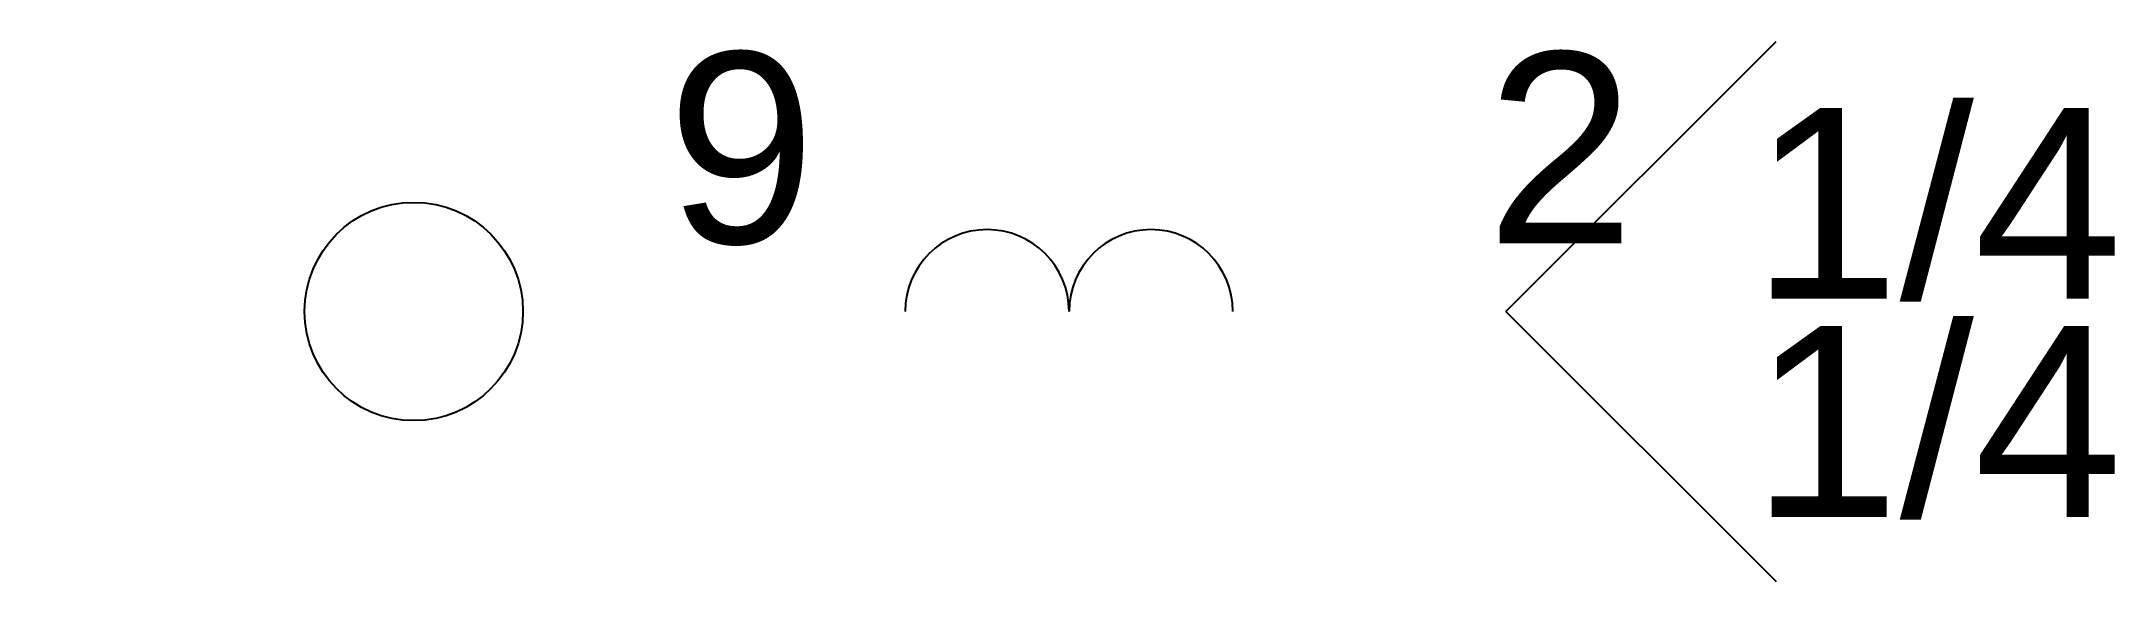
# Model space of a CAD drawing. Header units: inches. Extents: x -19.5 to 18.5, y -3.7 to 6.2.
import ezdxf
from ezdxf.enums import TextEntityAlignment as Align

# ---------------------------------------------------------------- set-up
doc = ezdxf.new("R2010")
doc.units = ezdxf.units.IN
doc.header["$MEASUREMENT"] = 0
doc.layers.add('3t', color=2, linetype='Continuous')
doc.layers.add('dim', color=7, linetype='Continuous')
doc.styles.get("Standard").update_dxf_attribs({"font": 'arial.ttf'})

msp = doc.modelspace()

# ---------------------------------------------------------------- linework, layer by layer
at = {"layer": '3t'}
for q in [(12.287, 6.159), (12.287, -3.74)]:
    msp.add_line((7.337, 1.21), q, dxfattribs=at)
for centre in [(-2.163, 1.21), (0.837, 1.21)]:
    msp.add_arc(centre, 1.5, 0, 180, dxfattribs=at)
at = {"layer": 'dim'}
msp.add_lwpolyline([(-18.854, -3.07, 0, 1.25, 0), (-16.386, -1.364, 0, 0, 0), (-12.663, 1.21, 0, 0, 0), (7.337, 1.21, 0, 0, 0)], format="xyseb", dxfattribs=at)
msp.add_circle((-12.663, 1.21), 2, dxfattribs=at)

# ---------------------------------------------------------------- texts
at = {"layer": '3t'}
for s, p in [('9', (-6.663, 4.21)), ('2', (8.337, 4.21))]:
    msp.add_text(s, height=3.5, dxfattribs=at).set_placement(p, align=Align.MIDDLE_CENTER)
for p in [(11.828, 3.192), (11.828, -0.808)]:
    msp.add_text('1/4', height=3.5, dxfattribs=at).set_placement(p, align=Align.MIDDLE_LEFT)

doc.saveas('drawing.dxf')
